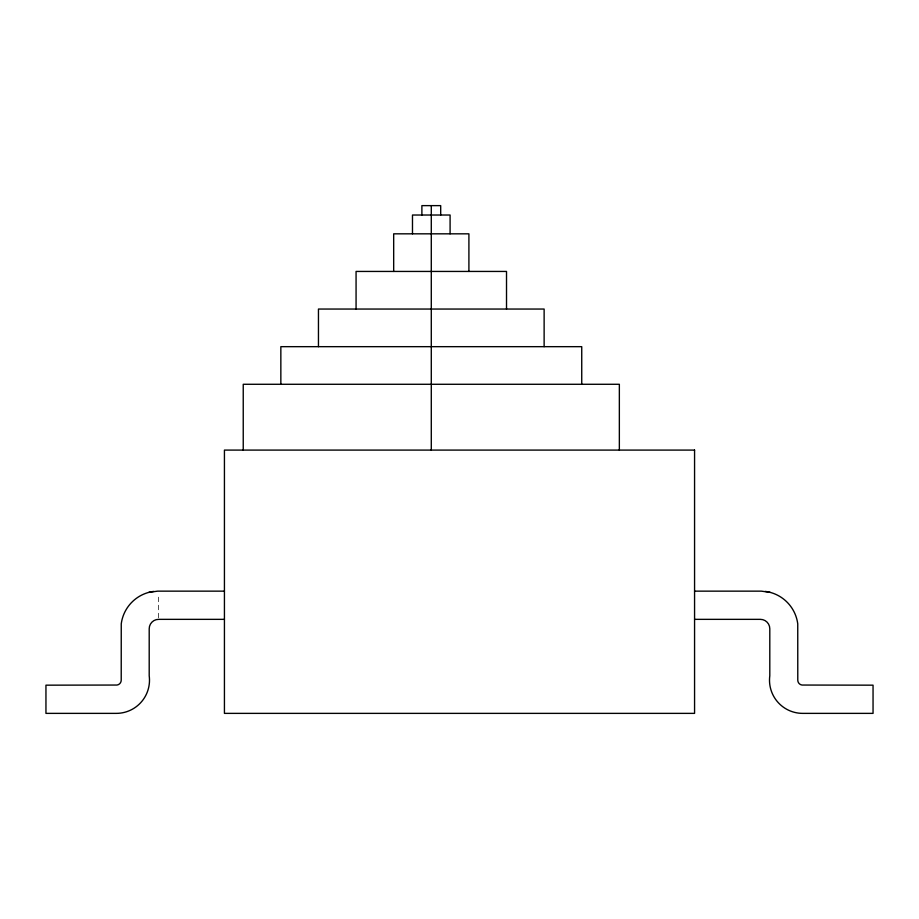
<?xml version="1.0" encoding="UTF-8"?>
<svg xmlns="http://www.w3.org/2000/svg" width="919" height="919" viewBox="0 0 919 919"><rect width="100%" height="100%" fill="white"/><g stroke="black" fill="none" stroke-linecap="round" stroke-linejoin="round"><path stroke-width="0.69" stroke-dasharray="4.59 3.45" d="M158.608 597.155L158.608 617.959"/><path stroke-width="1.38" d="M148.855 592.364L157.677 591.147L224.431 591.147M694.569 591.147L761.323 591.147L770.145 592.364M224.431 619.349L158.608 619.349A9.408 9.408 0 0 0 149.2 628.757L149.2 675.764A33.199 33.199 0 0 1 116.288 713.374L45.95 713.374L45.95 685.172L116.989 685.046A4.928 4.928 0 0 0 121.216 680.221L121.251 623.84A37.668 37.668 0 0 1 153.691 591.399M694.569 619.349L760.392 619.349A9.408 9.408 0 0 1 769.8 628.757L769.8 675.764A33.199 33.199 0 0 0 802.712 713.374L873.05 713.374L873.05 685.172L802.011 685.046A4.928 4.928 0 0 1 797.784 680.221L797.749 623.84A37.668 37.668 0 0 0 765.309 591.399M619.349 450.092L619.349 384.28L243.236 384.28L243.236 450.092M581.738 384.28L581.738 346.67L280.846 346.67L280.846 384.28M544.128 346.67L544.128 309.048L318.456 309.048L318.456 346.67M506.518 309.048L506.518 271.438L356.067 271.438L356.067 309.048M468.908 271.438L468.908 233.828L393.677 233.828L393.677 271.438M450.092 233.828L450.092 215.023L412.482 215.023L412.482 233.828M440.695 215.023L440.695 205.626L421.89 205.626L421.89 215.023M431.287 205.626L431.287 450.092M694.569 450.092L224.431 450.092L224.431 713.374L694.569 713.374L694.569 450.092"/></g></svg>
